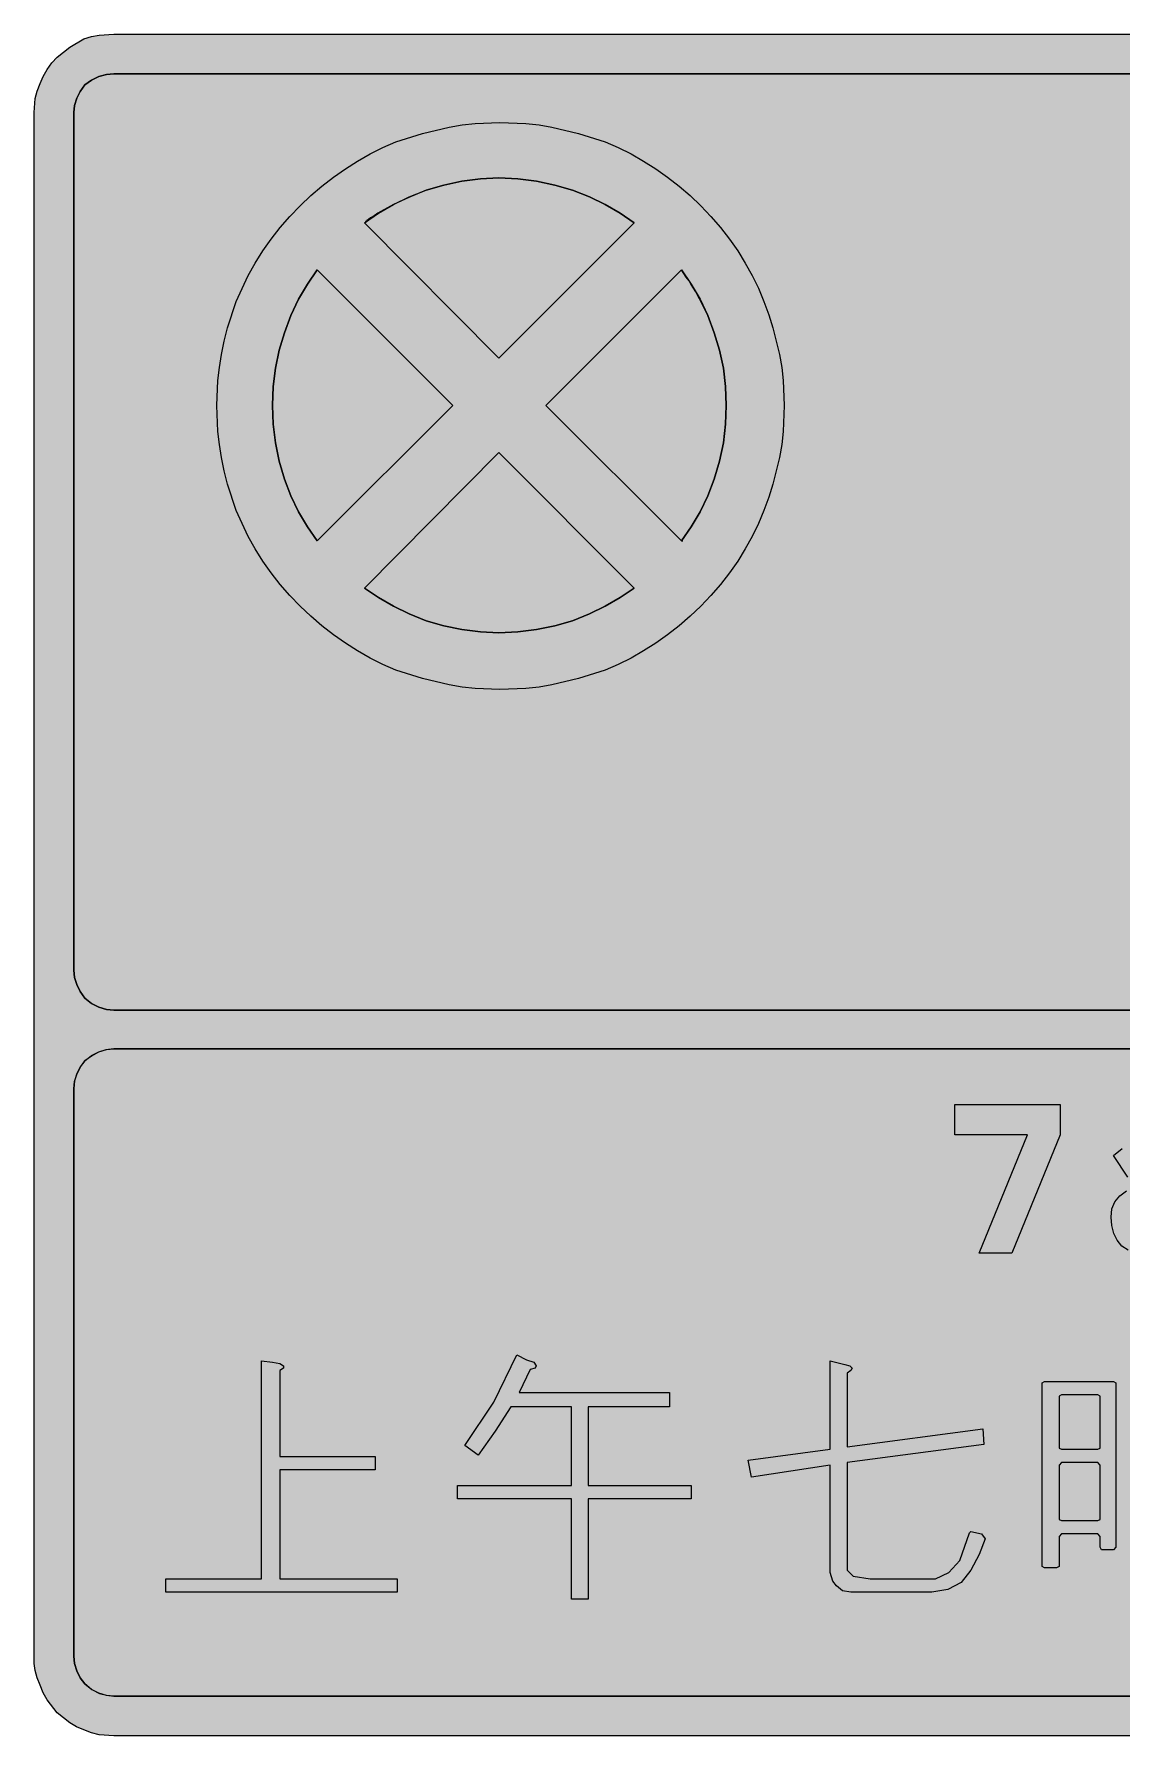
# Model space of a CAD drawing. Header units: metres. Extents: x 74 to 496, y 9 to 263.
# Drawn here: x 73.6 to 235.4, y 9.4 to 262.6 of the extents above; entities that cross this region are included whole.
import ezdxf

# ---------------------------------------------------------------- set-up
doc = ezdxf.new("R2010")
doc.units = ezdxf.units.M
for name, color, linetype, true_color in [('FILL_BLACK_000000', 7, 'Continuous', 0x000000), ('FILL_PINK_E1E1E1', 7, 'Continuous', 0xe1e1e1), ('FILL_WHITE_FFFFFF', 7, 'Continuous', 0xffffff), ('FILL_YELLOW_FFFF00', 7, 'Continuous', 0xffff00), ('STROKE_BLACK_000000', 7, 'Continuous', 0x000000)]:
    doc.layers.add(name, color=color, linetype=linetype, true_color=true_color)

msp = doc.modelspace()

# ---------------------------------------------------------------- hatches: boundary and pattern name
at = {"layer": 'FILL_BLACK_000000', "true_color": 0x000000}
h = msp.add_hatch(color=7, dxfattribs=at)
h.dxf.hatch_style = 1
h.paths.add_polyline_path([(74.52, 255.24), (74.99, 256.31), (75.58, 257.36), (76.27, 258.33), (77.04, 259.2), (78.95, 260.69), (81, 261.9), (82.18, 262.24), (83.32, 262.46), (85.5, 262.62), (484.02, 262.62), (486.11, 262.46), (487.23, 262.24), (488.34, 261.9), (490.39, 260.69), (492.3, 259.2), (493.08, 258.33), (493.78, 257.36), (495, 255.24), (495.34, 254.13), (495.56, 253.01), (495.72, 250.92), (495.72, 21.24), (495.66, 20.04), (495.49, 18.88), (495.21, 17.76), (494.82, 16.67), (494.33, 15.63), (493.75, 14.63), (492.3, 12.78), (491.45, 12.01), (490.53, 11.33), (489.54, 10.75), (488.5, 10.26), (487.42, 9.87), (486.3, 9.59), (485.17, 9.42), (484.02, 9.36), (85.5, 9.36), (83.32, 9.54), (82.18, 9.82), (81, 10.26), (79.95, 10.73), (78.95, 11.32), (77.04, 12.78), (75.58, 14.72), (74.99, 15.77), (74.52, 16.92), (74.08, 18), (73.8, 19.08), (73.66, 20.16), (73.62, 21.24), (73.62, 250.92), (73.8, 253.01), (74.08, 254.13), (74.52, 255.24)])
h.paths.add_polyline_path([(487.16, 118.35), (488.16, 119.16), (488.87, 120.14), (489.37, 121.16), (489.68, 122.22), (489.78, 123.3), (489.78, 250.92), (489.68, 252.02), (489.37, 253.13), (488.87, 254.16), (488.16, 255.06), (487.26, 255.77), (486.22, 256.28), (485.12, 256.58), (484.02, 256.68), (85.5, 256.68), (84.39, 256.58), (83.27, 256.28), (82.18, 255.77), (81.18, 255.06), (80.47, 254.08), (79.96, 253.06), (79.66, 252), (79.56, 250.92), (79.56, 123.3), (79.66, 122.22), (79.96, 121.16), (80.47, 120.14), (81.18, 119.16), (82.18, 118.35), (83.27, 117.79), (84.39, 117.46), (85.5, 117.36), (484.02, 117.36), (485.02, 117.46), (486.09, 117.79), (487.16, 118.35)], flags=16)
h.paths.add_polyline_path([(84.32, 111.47), (83.2, 111.11), (82.16, 110.54), (81.18, 109.8), (80.47, 108.93), (79.96, 107.93), (79.66, 106.84), (79.56, 105.66), (79.56, 21.24), (79.66, 20.14), (79.96, 19.04), (80.47, 18), (81.18, 17.1), (82.19, 16.25), (83.34, 15.66), (84.42, 15.41), (85.5, 15.3), (484.02, 15.3), (485.02, 15.4), (486.09, 15.73), (487.16, 16.29), (488.16, 17.1), (488.87, 18), (489.37, 19.04), (489.68, 20.14), (489.78, 21.24), (489.78, 105.66), (489.68, 106.84), (489.37, 107.93), (488.87, 108.93), (488.16, 109.8), (487.26, 110.54), (486.22, 111.11), (485.12, 111.47), (484.02, 111.6), (85.5, 111.6), (84.32, 111.47)], flags=16)
h = msp.add_hatch(color=7, dxfattribs=at)
h.dxf.hatch_style = 1
h.paths.add_polyline_path([(182.91, 193.7), (182.16, 191.7), (181.36, 189.76), (180.44, 187.86), (179.42, 186), (178.29, 184.19), (177.06, 182.42), (175.73, 180.71), (174.31, 179.07), (172.8, 177.48), (171.21, 175.97), (169.57, 174.55), (167.86, 173.21), (166.1, 171.97), (164.28, 170.82), (162.42, 169.76), (160.52, 168.8), (158.58, 167.94), (154.62, 166.73), (150.66, 165.78), (148.74, 165.44), (146.79, 165.22), (142.92, 165.06), (139.21, 165.22), (137.28, 165.44), (135.36, 165.78), (131.4, 166.73), (127.44, 167.94), (125.5, 168.8), (123.6, 169.76), (121.74, 170.82), (119.93, 171.97), (118.16, 173.21), (116.45, 174.55), (114.81, 175.97), (113.22, 177.48), (111.66, 179.07), (110.21, 180.71), (108.87, 182.42), (107.64, 184.19), (106.51, 186), (105.47, 187.86), (103.68, 191.7), (102.4, 195.66), (101.88, 197.62), (101.52, 199.62), (101.18, 201.54), (100.96, 203.49), (100.8, 207.36), (100.96, 211.07), (101.18, 213), (101.52, 214.92), (101.88, 216.92), (102.4, 218.88), (103.68, 222.84), (105.47, 226.68), (106.51, 228.54), (107.64, 230.36), (108.87, 232.12), (110.21, 233.83), (111.66, 235.47), (113.22, 237.06), (114.81, 238.57), (116.45, 239.99), (118.16, 241.33), (119.93, 242.57), (121.74, 243.72), (123.6, 244.78), (125.5, 245.74), (127.44, 246.6), (131.4, 247.82), (135.36, 248.76), (137.28, 249.1), (139.21, 249.32), (142.92, 249.48), (146.79, 249.32), (148.74, 249.1), (150.66, 248.76), (154.62, 247.82), (158.58, 246.6), (160.52, 245.74), (162.42, 244.78), (164.28, 243.72), (166.1, 242.57), (167.86, 241.33), (169.57, 239.99), (171.21, 238.57), (172.8, 237.06), (174.31, 235.47), (175.73, 233.83), (177.06, 232.12), (178.29, 230.36), (179.42, 228.54), (180.44, 226.68), (181.36, 224.78), (182.16, 222.84), (182.91, 220.84), (183.53, 218.88), (184.5, 214.92), (184.84, 213), (185.06, 211.07), (185.22, 207.36), (185.06, 203.49), (184.84, 201.54), (184.5, 199.62), (183.53, 195.66), (182.91, 193.7)])
h.paths.add_polyline_path([(156.22, 238.39), (153.72, 239.4), (151.09, 240.14), (148.37, 240.71), (145.57, 241.07), (142.74, 241.2), (140.01, 241.07), (137.27, 240.71), (134.56, 240.14), (131.94, 239.4), (129.38, 238.32), (127.08, 237.24), (124.74, 235.98), (124.2, 235.55), (123.66, 235.26), (123.39, 235.01), (123.12, 234.9), (123.1, 234.74), (122.94, 234.72), (122.94, 234.54), (122.76, 234.54), (142.74, 214.38), (162.9, 234.54), (160.81, 235.96), (158.58, 237.24), (156.22, 238.39)], flags=16)
h.paths.add_polyline_path([(110.88, 218.16), (110.07, 215.56), (109.51, 212.9), (109.18, 210.16), (109.08, 207.36), (109.18, 204.56), (109.51, 201.8), (110.07, 199.08), (110.88, 196.38), (111.82, 193.88), (112.97, 191.52), (114.3, 189.29), (115.74, 187.2), (135.9, 207.36), (115.74, 227.52), (114.3, 225.42), (112.97, 223.18), (111.82, 220.76), (110.88, 218.16)], flags=16)
h.paths.add_polyline_path([(127.08, 177.48), (129.44, 176.33), (131.94, 175.32), (134.56, 174.58), (137.27, 174.02), (140.01, 173.65), (142.74, 173.52), (145.57, 173.65), (148.37, 174.02), (151.09, 174.58), (153.72, 175.32), (156.22, 176.33), (158.58, 177.48), (160.81, 178.76), (162.9, 180.18), (142.74, 200.34), (122.76, 180.18), (124.85, 178.76), (127.08, 177.48)], flags=16)
h.paths.add_polyline_path([(172.69, 191.52), (173.84, 193.88), (174.78, 196.38), (175.59, 199.08), (176.15, 201.8), (176.48, 204.56), (176.58, 207.36), (176.48, 210.16), (176.15, 212.9), (175.59, 215.56), (174.78, 218.16), (173.84, 220.75), (172.62, 223.2), (172.06, 224.28), (171.36, 225.36), (171.07, 225.9), (170.64, 226.44), (170.28, 226.98), (170.1, 227.16), (170.1, 227.34), (169.92, 227.34), (169.92, 227.52), (149.76, 207.36), (169.92, 187.2), (171.36, 189.29), (172.69, 191.52)], flags=16)
h = msp.add_hatch(color=7, dxfattribs=at)
h.dxf.hatch_style = 1
h.paths.add_polyline_path([(221.4, 98.82), (210.6, 98.82), (210.6, 103.32), (226.26, 103.32), (226.26, 98.82), (219.06, 81.18), (214.2, 81.18), (221.4, 98.82)])
h = msp.add_hatch(color=7, dxfattribs=at)
h.dxf.hatch_style = 1
h.paths.add_polyline_path([(237.47, 81.2), (236.35, 81.66), (235.44, 82.26), (234.73, 83.14), (234.23, 84.15), (233.92, 85.3), (233.82, 86.58), (233.96, 87.79), (234.4, 88.84), (235.12, 89.73), (236.14, 90.47), (237.45, 91.05), (239.06, 91.47), (240.97, 91.72), (243.18, 91.8), (243.18, 92.52), (243.16, 92.97), (243, 93.42), (242.89, 93.69), (242.64, 93.96), (242.12, 94.21), (241.2, 94.32), (239.78, 94.22), (238.5, 93.89), (237.35, 93.33), (236.34, 92.52), (234.18, 95.76), (235.49, 96.8), (236.26, 97.23), (237.06, 97.56), (238.01, 97.9), (238.97, 98.12), (241.02, 98.28), (242.49, 98.21), (243.78, 98), (244.91, 97.65), (245.86, 97.16), (246.63, 96.5), (247.22, 95.7), (247.63, 94.73), (247.86, 93.6), (247.86, 85.32), (247.97, 84.89), (248.22, 84.6), (248.78, 84.35), (249.48, 84.24), (248.4, 81), (246.76, 81.05), (246.1, 81.15), (245.52, 81.36), (245.04, 81.56), (244.67, 81.86), (244.08, 82.62), (243.87, 82.28), (243.54, 81.96), (242.6, 81.38), (241.45, 80.97), (240.3, 80.82), (238.78, 80.92), (237.47, 81.2)])
h.paths.add_polyline_path([(241.11, 88.25), (239.58, 87.84), (239.11, 87.56), (238.77, 87.26), (238.57, 86.88), (238.5, 86.4), (238.46, 86), (238.57, 85.61), (239.04, 84.96), (239.83, 84.71), (241.02, 84.6), (241.76, 84.77), (242.37, 85.01), (242.84, 85.31), (243.18, 85.68), (243.18, 88.38), (241.11, 88.25)], flags=16)
h = msp.add_hatch(color=7, dxfattribs=at)
h.dxf.hatch_style = 1
h.paths.add_polyline_path([(136.62, 44.64), (136.62, 46.62), (153.54, 46.62), (153.54, 58.32), (144.54, 58.32), (142.2, 54.72), (139.68, 51.12), (137.7, 52.56), (142.02, 59.04), (145.44, 66.06), (146.88, 65.34), (147.96, 64.98), (148.32, 64.44), (148.14, 64.08), (147.42, 63.9), (145.8, 60.48), (168.12, 60.48), (168.12, 58.32), (156.06, 58.32), (156.06, 46.62), (171.36, 46.62), (171.36, 44.64), (156.06, 44.64), (156.06, 29.7), (153.54, 29.7), (153.54, 44.64), (136.62, 44.64)])
h = msp.add_hatch(color=7, dxfattribs=at)
h.dxf.hatch_style = 1
h.paths.add_polyline_path([(93.24, 32.76), (107.46, 32.76), (107.46, 65.16), (109.08, 64.98), (110.16, 64.8), (110.7, 64.44), (110.7, 64.08), (110.16, 63.72), (110.16, 50.94), (124.38, 50.94), (124.38, 48.96), (110.16, 48.96), (110.16, 32.76), (127.62, 32.76), (127.62, 30.78), (93.24, 30.78), (93.24, 32.76)])
h = msp.add_hatch(color=7, dxfattribs=at)
h.dxf.hatch_style = 1
h.paths.add_polyline_path([(193.86, 30.96), (192.96, 31.68), (192.42, 32.4), (192.06, 33.66), (192.06, 49.68), (180.36, 47.88), (179.82, 50.4), (192.06, 52.02), (192.06, 65.16), (194.22, 64.62), (194.94, 64.44), (195.3, 64.08), (195.12, 63.72), (194.58, 63.36), (194.58, 52.38), (214.74, 55.08), (214.92, 52.74), (194.58, 50.04), (194.58, 34.02), (195.48, 33.12), (198, 32.76), (207.72, 32.76), (209.7, 33.66), (211.32, 35.46), (212.76, 39.6), (212.94, 39.78), (214.56, 39.42), (215.1, 38.7), (214.2, 36.36), (212.94, 34.02), (211.5, 32.22), (209.52, 31.14), (207.18, 30.78), (195.12, 30.78), (193.86, 30.96)])
h = msp.add_hatch(color=7, dxfattribs=at)
h.dxf.hatch_style = 1
h.paths.add_polyline_path([(232.38, 37.08), (232.2, 37.44), (232.2, 39.06), (231.84, 39.42), (226.44, 39.42), (226.08, 39.06), (226.08, 34.56), (225.72, 34.38), (223.92, 34.38), (223.56, 34.56), (223.56, 61.92), (223.92, 62.1), (234.18, 62.1), (234.54, 61.92), (234.54, 37.44), (234.18, 37.08), (232.38, 37.08)])
h.paths.add_polyline_path([(232.2, 49.68), (231.84, 50.04), (226.44, 50.04), (226.08, 49.68), (226.08, 41.58), (226.44, 41.4), (231.84, 41.4), (232.2, 41.58), (232.2, 49.68)], flags=16)
h.paths.add_polyline_path([(232.2, 52.2), (232.2, 59.94), (231.84, 60.12), (226.44, 60.12), (226.08, 59.94), (226.08, 52.2), (226.44, 52.02), (231.84, 52.02), (232.2, 52.2)], flags=16)
at = {"layer": 'FILL_PINK_E1E1E1', "true_color": 0xe1e1e1}
h = msp.add_hatch(color=7, dxfattribs=at)
h.dxf.hatch_style = 1
h.paths.add_polyline_path([(124.85, 235.96), (127.08, 237.24), (129.44, 238.39), (131.94, 239.4), (134.56, 240.14), (137.27, 240.71), (140.01, 241.07), (142.74, 241.2), (145.57, 241.07), (148.37, 240.71), (151.09, 240.14), (153.72, 239.4), (156.22, 238.39), (158.58, 237.24), (160.81, 235.96), (162.9, 234.54), (142.74, 214.38), (122.76, 234.54), (124.85, 235.96)])
h = msp.add_hatch(color=7, dxfattribs=at)
h.dxf.hatch_style = 1
h.paths.add_polyline_path([(135.9, 207.36), (115.74, 187.2), (114.3, 189.29), (112.97, 191.52), (111.82, 193.88), (110.88, 196.38), (110.07, 199.08), (109.51, 201.8), (109.18, 204.56), (109.08, 207.36), (109.18, 210.16), (109.51, 212.9), (110.07, 215.56), (110.88, 218.16), (111.82, 220.76), (112.97, 223.18), (114.3, 225.42), (115.74, 227.52), (135.9, 207.36)])
h = msp.add_hatch(color=7, dxfattribs=at)
h.dxf.hatch_style = 1
h.paths.add_polyline_path([(149.76, 207.36), (169.92, 227.52), (171.36, 225.42), (172.69, 223.18), (173.84, 220.76), (174.78, 218.16), (175.59, 215.56), (176.15, 212.9), (176.48, 210.16), (176.58, 207.36), (176.48, 204.56), (176.15, 201.8), (175.59, 199.08), (174.78, 196.38), (173.84, 193.88), (172.69, 191.52), (171.36, 189.29), (169.92, 187.2), (149.76, 207.36)])
h = msp.add_hatch(color=7, dxfattribs=at)
h.dxf.hatch_style = 1
h.paths.add_polyline_path([(162.9, 180.18), (160.81, 178.76), (158.58, 177.48), (156.22, 176.33), (153.72, 175.32), (151.09, 174.58), (148.36, 174.02), (145.57, 173.65), (142.74, 173.52), (140.01, 173.65), (137.27, 174.02), (134.56, 174.58), (131.94, 175.32), (129.44, 176.33), (127.08, 177.48), (124.85, 178.76), (122.76, 180.18), (142.74, 200.34), (162.9, 180.18)])
at = {"layer": 'FILL_WHITE_FFFFFF', "true_color": 0xffffff}
h = msp.add_hatch(color=7, dxfattribs=at)
h.dxf.hatch_style = 1
h.paths.add_polyline_path([(484.02, 111.6), (485.02, 111.5), (486.09, 111.17), (487.16, 110.61), (488.16, 109.8), (488.87, 108.82), (489.38, 107.8), (489.68, 106.74), (489.78, 105.66), (489.78, 21.24), (489.68, 20.14), (489.38, 19.04), (488.87, 18), (488.16, 17.1), (487.16, 16.29), (486.09, 15.73), (485.02, 15.4), (484.02, 15.3), (85.5, 15.3), (84.39, 15.4), (83.27, 15.73), (82.18, 16.29), (81.18, 17.1), (80.47, 18), (79.97, 19.04), (79.66, 20.14), (79.56, 21.24), (79.56, 105.66), (79.66, 106.74), (79.97, 107.8), (80.47, 108.82), (81.18, 109.8), (82.18, 110.61), (83.27, 111.17), (84.39, 111.5), (85.5, 111.6), (484.02, 111.6)])
at = {"layer": 'FILL_YELLOW_FFFF00', "true_color": 0xffff00}
h = msp.add_hatch(color=7, dxfattribs=at)
h.dxf.hatch_style = 1
h.paths.add_polyline_path([(79.66, 252), (79.97, 253.06), (80.47, 254.08), (81.18, 255.06), (82.18, 255.77), (83.27, 256.28), (84.39, 256.58), (85.5, 256.68), (484.02, 256.68), (485.03, 256.64), (485.61, 256.53), (486.18, 256.32), (487.17, 255.76), (488.16, 255.06), (488.86, 254.14), (489.42, 253.08), (489.63, 252.51), (489.74, 251.93), (489.78, 250.92), (489.78, 123.3), (489.68, 122.22), (489.38, 121.16), (488.87, 120.14), (488.16, 119.16), (487.16, 118.35), (486.09, 117.79), (485.02, 117.46), (484.02, 117.36), (85.5, 117.36), (84.39, 117.46), (83.27, 117.79), (82.18, 118.35), (81.18, 119.16), (80.47, 120.14), (79.97, 121.16), (79.66, 122.22), (79.56, 123.3), (79.56, 250.92), (79.66, 252)])

# ---------------------------------------------------------------- linework, layer by layer
at = {"layer": 'FILL_BLACK_000000', "lineweight": 0, "true_color": 0x000000}
for points in [[(484.02, 9.36), (85.5, 9.36), (83.32, 9.54), (82.18, 9.82), (81, 10.26), (79.95, 10.73), (78.95, 11.32), (77.04, 12.78), (75.58, 14.72), (74.99, 15.77), (74.52, 16.92), (74.08, 18), (73.8, 19.08), (73.66, 20.16), (73.62, 21.24), (73.62, 250.92), (73.8, 253.01), (74.08, 254.13), (74.52, 255.24), (74.99, 256.31), (75.58, 257.36), (76.27, 258.33), (77.04, 259.2), (78.95, 260.69), (81, 261.9), (82.18, 262.24), (83.32, 262.46), (85.5, 262.62), (484.02, 262.62)], [(484.02, 256.68), (85.5, 256.68), (84.39, 256.58), (83.27, 256.28), (82.18, 255.77), (81.18, 255.06), (80.47, 254.08), (79.96, 253.06), (79.66, 252), (79.56, 250.92), (79.56, 123.3), (79.66, 122.22), (79.96, 121.16), (80.47, 120.14), (81.18, 119.16), (82.18, 118.35), (83.27, 117.79), (84.39, 117.46), (85.5, 117.36), (484.02, 117.36)], [(484.02, 111.6), (85.5, 111.6), (84.32, 111.47), (83.2, 111.11), (82.16, 110.54), (81.18, 109.8), (80.47, 108.93), (79.96, 107.93), (79.66, 106.84), (79.56, 105.66), (79.56, 21.24), (79.66, 20.14), (79.96, 19.04), (80.47, 18), (81.18, 17.1), (82.19, 16.25), (83.34, 15.66), (84.42, 15.41), (85.5, 15.3), (484.02, 15.3)], [(236.34, 92.52), (234.18, 95.76), (235.49, 96.8)], [(236.35, 81.66), (235.44, 82.26), (234.73, 83.14), (234.23, 84.15), (233.92, 85.3), (233.82, 86.58), (233.96, 87.79), (234.4, 88.84), (235.12, 89.73), (236.14, 90.47)]]:
    msp.add_lwpolyline(points, dxfattribs=at)
for points in [[(182.91, 193.7), (182.16, 191.7), (181.36, 189.76), (180.44, 187.86), (179.42, 186), (178.29, 184.19), (177.06, 182.42), (175.73, 180.71), (174.31, 179.07), (172.8, 177.48), (171.21, 175.97), (169.57, 174.55), (167.86, 173.21), (166.1, 171.97), (164.28, 170.82), (162.42, 169.76), (160.52, 168.8), (158.58, 167.94), (154.62, 166.73), (150.66, 165.78), (148.74, 165.44), (146.79, 165.22), (142.92, 165.06), (139.21, 165.22), (137.28, 165.44), (135.36, 165.78), (131.4, 166.73), (127.44, 167.94), (125.5, 168.8), (123.6, 169.76), (121.74, 170.82), (119.93, 171.97), (118.16, 173.21), (116.45, 174.55), (114.81, 175.97), (113.22, 177.48), (111.66, 179.07), (110.21, 180.71), (108.87, 182.42), (107.64, 184.19), (106.51, 186), (105.47, 187.86), (103.68, 191.7), (102.4, 195.66), (101.88, 197.62), (101.52, 199.62), (101.18, 201.54), (100.96, 203.49), (100.8, 207.36), (100.96, 211.07), (101.18, 213), (101.52, 214.92), (101.88, 216.92), (102.4, 218.88), (103.68, 222.84), (105.47, 226.68), (106.51, 228.54), (107.64, 230.36), (108.87, 232.12), (110.21, 233.83), (111.66, 235.47), (113.22, 237.06), (114.81, 238.57), (116.45, 239.99), (118.16, 241.33), (119.93, 242.57), (121.74, 243.72), (123.6, 244.78), (125.5, 245.74), (127.44, 246.6), (131.4, 247.82), (135.36, 248.76), (137.28, 249.1), (139.21, 249.32), (142.92, 249.48), (146.79, 249.32), (148.74, 249.1), (150.66, 248.76), (154.62, 247.82), (158.58, 246.6), (160.52, 245.74), (162.42, 244.78), (164.28, 243.72), (166.1, 242.57), (167.86, 241.33), (169.57, 239.99), (171.21, 238.57), (172.8, 237.06), (174.31, 235.47), (175.73, 233.83), (177.06, 232.12), (178.29, 230.36), (179.42, 228.54), (180.44, 226.68), (181.36, 224.78), (182.16, 222.84), (182.91, 220.84), (183.53, 218.88), (184.5, 214.92), (184.84, 213), (185.06, 211.07), (185.22, 207.36), (185.06, 203.49), (184.84, 201.54), (184.5, 199.62), (183.53, 195.66)], [(156.22, 238.39), (153.72, 239.4), (151.09, 240.14), (148.37, 240.71), (145.57, 241.07), (142.74, 241.2), (140.01, 241.07), (137.27, 240.71), (134.56, 240.14), (131.94, 239.4), (129.38, 238.32), (127.08, 237.24), (124.74, 235.98), (124.2, 235.55), (123.66, 235.26), (123.39, 235.01), (123.12, 234.9), (123.1, 234.74), (122.94, 234.72), (122.94, 234.54), (122.76, 234.54), (142.74, 214.38), (162.9, 234.54), (160.81, 235.96), (158.58, 237.24)], [(110.88, 218.16), (110.07, 215.56), (109.51, 212.9), (109.18, 210.16), (109.08, 207.36), (109.18, 204.56), (109.51, 201.8), (110.07, 199.08), (110.88, 196.38), (111.82, 193.88), (112.97, 191.52), (114.3, 189.29), (115.74, 187.2), (135.9, 207.36), (115.74, 227.52), (114.3, 225.42), (112.97, 223.18), (111.82, 220.76)], [(172.69, 191.52), (173.84, 193.88), (174.78, 196.38), (175.59, 199.08), (176.15, 201.8), (176.48, 204.56), (176.58, 207.36), (176.48, 210.16), (176.15, 212.9), (175.59, 215.56), (174.78, 218.16), (173.84, 220.75), (172.62, 223.2), (172.06, 224.28), (171.36, 225.36), (171.07, 225.9), (170.64, 226.44), (170.28, 226.98), (170.1, 227.16), (170.1, 227.34), (169.92, 227.34), (169.92, 227.52), (149.76, 207.36), (169.92, 187.2), (171.36, 189.29)], [(127.08, 177.48), (129.44, 176.33), (131.94, 175.32), (134.56, 174.58), (137.27, 174.02), (140.01, 173.65), (142.74, 173.52), (145.57, 173.65), (148.37, 174.02), (151.09, 174.58), (153.72, 175.32), (156.22, 176.33), (158.58, 177.48), (160.81, 178.76), (162.9, 180.18), (142.74, 200.34), (122.76, 180.18), (124.85, 178.76)], [(221.4, 98.82), (210.6, 98.82), (210.6, 103.32), (226.26, 103.32), (226.26, 98.82), (219.06, 81.18), (214.2, 81.18)], [(136.62, 44.64), (136.62, 46.62), (153.54, 46.62), (153.54, 58.32), (144.54, 58.32), (142.2, 54.72), (139.68, 51.12), (137.7, 52.56), (142.02, 59.04), (145.44, 66.06), (146.88, 65.34), (147.96, 64.98), (148.32, 64.44), (148.14, 64.08), (147.42, 63.9), (145.8, 60.48), (168.12, 60.48), (168.12, 58.32), (156.06, 58.32), (156.06, 46.62), (171.36, 46.62), (171.36, 44.64), (156.06, 44.64), (156.06, 29.7), (153.54, 29.7), (153.54, 44.64)], [(93.24, 32.76), (107.46, 32.76), (107.46, 65.16), (109.08, 64.98), (110.16, 64.8), (110.7, 64.44), (110.7, 64.08), (110.16, 63.72), (110.16, 50.94), (124.38, 50.94), (124.38, 48.96), (110.16, 48.96), (110.16, 32.76), (127.62, 32.76), (127.62, 30.78), (93.24, 30.78)], [(193.86, 30.96), (192.96, 31.68), (192.42, 32.4), (192.06, 33.66), (192.06, 49.68), (180.36, 47.88), (179.82, 50.4), (192.06, 52.02), (192.06, 65.16), (194.22, 64.62), (194.94, 64.44), (195.3, 64.08), (195.12, 63.72), (194.58, 63.36), (194.58, 52.38), (214.74, 55.08), (214.92, 52.74), (194.58, 50.04), (194.58, 34.02), (195.48, 33.12), (198, 32.76), (207.72, 32.76), (209.7, 33.66), (211.32, 35.46), (212.76, 39.6), (212.94, 39.78), (214.56, 39.42), (215.1, 38.7), (214.2, 36.36), (212.94, 34.02), (211.5, 32.22), (209.52, 31.14), (207.18, 30.78), (195.12, 30.78)], [(232.38, 37.08), (232.2, 37.44), (232.2, 39.06), (231.84, 39.42), (226.44, 39.42), (226.08, 39.06), (226.08, 34.56), (225.72, 34.38), (223.92, 34.38), (223.56, 34.56), (223.56, 61.92), (223.92, 62.1), (234.18, 62.1), (234.54, 61.92), (234.54, 37.44), (234.18, 37.08)], [(232.2, 52.2), (232.2, 59.94), (231.84, 60.12), (226.44, 60.12), (226.08, 59.94), (226.08, 52.2), (226.44, 52.02), (231.84, 52.02)], [(232.2, 49.68), (231.84, 50.04), (226.44, 50.04), (226.08, 49.68), (226.08, 41.58), (226.44, 41.4), (231.84, 41.4), (232.2, 41.58)]]:
    msp.add_lwpolyline(points, close=True, dxfattribs=at)
at = {"layer": 'FILL_PINK_E1E1E1', "lineweight": 0, "true_color": 0xe1e1e1}
for points in [[(124.85, 235.96), (127.08, 237.24), (129.44, 238.39), (131.94, 239.4), (134.56, 240.14), (137.27, 240.71), (140.01, 241.07), (142.74, 241.2), (145.57, 241.07), (148.37, 240.71), (151.09, 240.14), (153.72, 239.4), (156.22, 238.39), (158.58, 237.24), (160.81, 235.96), (162.9, 234.54), (142.74, 214.38), (122.76, 234.54)], [(135.9, 207.36), (115.74, 187.2), (114.3, 189.29), (112.97, 191.52), (111.82, 193.88), (110.88, 196.38), (110.07, 199.08), (109.51, 201.8), (109.18, 204.56), (109.08, 207.36), (109.18, 210.16), (109.51, 212.9), (110.07, 215.56), (110.88, 218.16), (111.82, 220.76), (112.97, 223.18), (114.3, 225.42), (115.74, 227.52)], [(149.76, 207.36), (169.92, 227.52), (171.36, 225.42), (172.69, 223.18), (173.84, 220.76), (174.78, 218.16), (175.59, 215.56), (176.15, 212.9), (176.48, 210.16), (176.58, 207.36), (176.48, 204.56), (176.15, 201.8), (175.59, 199.08), (174.78, 196.38), (173.84, 193.88), (172.69, 191.52), (171.36, 189.29), (169.92, 187.2)], [(162.9, 180.18), (160.81, 178.76), (158.58, 177.48), (156.22, 176.33), (153.72, 175.32), (151.09, 174.58), (148.36, 174.02), (145.57, 173.65), (142.74, 173.52), (140.01, 173.65), (137.27, 174.02), (134.56, 174.58), (131.94, 175.32), (129.44, 176.33), (127.08, 177.48), (124.85, 178.76), (122.76, 180.18), (142.74, 200.34)]]:
    msp.add_lwpolyline(points, close=True, dxfattribs=at)
at = {"layer": 'FILL_WHITE_FFFFFF', "lineweight": 0, "true_color": 0xffffff}
msp.add_lwpolyline([(484.02, 15.3), (85.5, 15.3), (84.39, 15.4), (83.27, 15.73), (82.18, 16.29), (81.18, 17.1), (80.47, 18), (79.97, 19.04), (79.66, 20.14), (79.56, 21.24), (79.56, 105.66), (79.66, 106.74), (79.97, 107.8), (80.47, 108.82), (81.18, 109.8), (82.18, 110.61), (83.27, 111.17), (84.39, 111.5), (85.5, 111.6), (484.02, 111.6)], dxfattribs=at)
at = {"layer": 'FILL_YELLOW_FFFF00', "lineweight": 0, "true_color": 0xffff00}
msp.add_lwpolyline([(484.02, 117.36), (85.5, 117.36), (84.39, 117.46), (83.27, 117.79), (82.18, 118.35), (81.18, 119.16), (80.47, 120.14), (79.97, 121.16), (79.66, 122.22), (79.56, 123.3), (79.56, 250.92), (79.66, 252), (79.97, 253.06), (80.47, 254.08), (81.18, 255.06), (82.18, 255.77), (83.27, 256.28), (84.39, 256.58), (85.5, 256.68), (484.02, 256.68)], dxfattribs=at)
at = {"layer": 'STROKE_BLACK_000000', "lineweight": 0, "true_color": 0x000000}
msp.add_lwpolyline([(169.92, 187.2), (170.1, 187.2)], dxfattribs=at)

doc.saveas('drawing.dxf')
